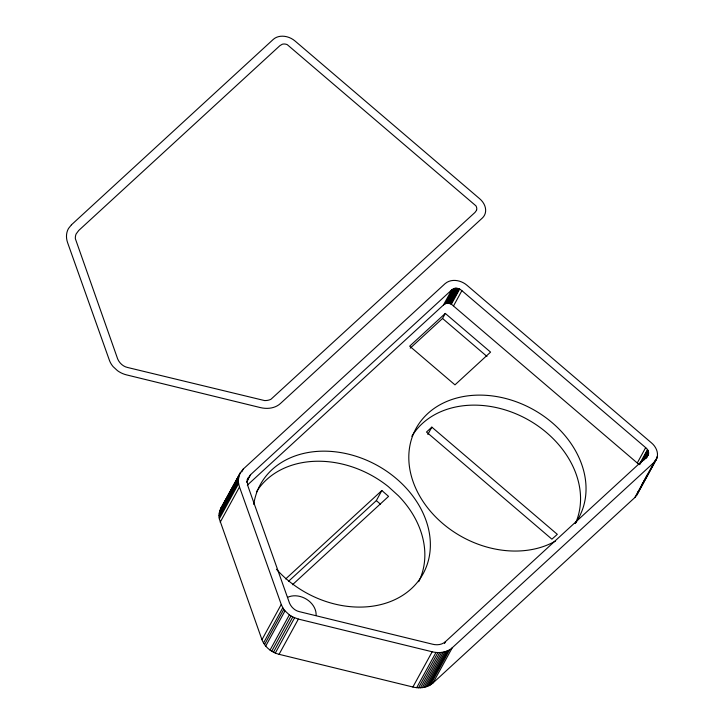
<?xml version="1.0" encoding="UTF-8"?>
<svg xmlns="http://www.w3.org/2000/svg" width="724" height="724" viewBox="0 0 724 724"><rect width="100%" height="100%" fill="white"/><g stroke="black" fill="none" stroke-linecap="round" stroke-linejoin="round"><path stroke-width="1.09" d="M219.046 515.533L219.399 512.33L221.073 507.931L240.368 472.691L243.309 469.007L445.124 283.618C451.396 278.233 461.061 280.188 466.917 285.22L651.6 442.988C656.261 446.853 659.338 453.858 656.27 459.595L636.975 494.836L634.912 497.469L432.988 682.976C427.613 687.845 419.712 688.696 412.888 687.013L279.075 654.315C271.554 652.433 264.722 647.039 261.961 639.69L219.318 518.855L219.046 515.533L238.341 480.293L239.101 475.559L240.368 472.691M248.323 477.514L247.21 481.949L248.033 486.392L289.537 603.183C291.301 607.273 295.021 610.775 299.501 611.689L432.518 644.197C436.934 645.365 442.102 644.84 445.541 641.573L646.885 456.609C649.98 454.183 648.496 449.577 645.663 447.64L461.894 290.65C459.242 288.116 454.582 287.084 451.731 289.899L250.613 474.654L246.993 480.003M636.975 494.836L638.07 491.668M220.368 509.334L239.662 474.093M219.806 510.8L239.101 475.559M219.399 512.33L238.694 477.098M241.698 471.948L243.309 469.007M219.146 513.913L238.44 478.673M219.101 517.189L238.395 481.949L238.341 480.293M219.318 518.855L238.612 483.614L238.395 481.949M220.205 522.203L239.49 486.962L238.612 483.614M246.477 482.202L250.613 474.654M247.327 485.171L443.459 305.003L451.731 289.899M443.459 305.003L445.323 303.763L453.586 288.659M445.323 303.763L454.075 288.478M261.961 639.69L281.247 604.449L239.49 486.962M445.803 303.582L446.59 303.392L454.853 288.288M446.59 303.392L447.414 303.311L455.677 288.206M447.414 303.311L448.265 303.32L456.536 288.215M448.265 303.32L449.133 303.437L457.396 288.333M263.5 642.993L282.794 607.753L281.247 604.449M449.133 303.437L449.993 303.646L458.265 288.541M410.246 348.154L442.536 318.469L445.296 313.429L490.573 352.117L454.971 384.86L409.684 346.172L445.296 313.429M449.993 303.646L450.844 303.953L459.116 288.849M264.531 644.577L283.817 609.337L282.794 607.753M647.482 449.559L639.211 464.663L451.387 304.207L459.659 289.111M265.708 646.098L285.003 610.857L283.817 609.337M453.622 305.745L461.894 290.65M270.052 650.116L289.338 614.875L285.003 610.857M271.717 651.229L291.012 615.988L289.338 614.875M273.473 652.215L292.767 616.984L298.369 619.074L432.183 651.772C439.006 653.455 446.907 652.605 452.283 647.736L654.206 462.238L656.27 459.595M275.301 653.066L294.587 617.825M279.075 654.315L298.369 619.074M288.442 581.39L376.344 500.601L381.856 490.528L388.562 496.383L292.451 584.748M427.83 434.463L431.839 427.142L557.317 534.348L551.905 539.172L426.499 432.047L431.839 427.142M412.888 687.013L432.183 651.772M416.698 687.673L435.984 652.433M418.581 687.8L437.875 652.559M444.509 643.464L445.541 641.573M420.445 687.791L439.739 652.55M422.273 687.646L441.559 652.405M424.047 687.357L443.332 652.125M425.757 686.94L445.052 651.7M427.395 686.397L446.681 651.157M428.943 685.719L448.237 650.478M430.4 684.922L449.695 649.681M432.988 682.976L452.283 647.736M637.401 462.745L645.663 447.64M640.043 464.193L647.79 450.029M642.487 461.161L648.17 450.771M644.306 459.088L648.442 451.532M644.46 459.849L648.595 452.301M646.061 457.776L648.641 453.052M646.505 457.559L648.577 453.785M646.333 458.265L648.396 454.491M641.826 484.818L642.894 482.854M643.971 480.899L645.039 478.944M646.116 476.989L647.184 475.025M654.152 462.301L655.22 460.346M656.297 458.382L657.365 456.428M634.912 497.469L654.206 462.238M637.654 493.306L656.949 458.066M221.073 507.931L223.426 504.99M285.663 578.947L381.856 490.528M450.844 303.953L451.387 304.207M291.012 615.988L292.767 616.984M442.536 318.469L486.962 356.425M376.344 500.601L380.534 504.257M287.509 597.391A18.562 14.589 28.7 0 1 306.65 599.318A18.562 14.589 28.7 0 1 316.089 615.409M253.762 504.42A92.808 72.934 28.7 0 1 372.643 462.998A92.808 72.934 28.7 0 1 415.268 584.757A92.808 72.934 28.7 0 1 276.45 569.236M555.471 541.054A92.808 72.934 28.7 0 1 412.997 481.388A92.808 72.934 28.7 0 1 505.958 398.562A92.808 72.934 28.7 0 1 575.118 523.543M256.405 491.913A92.808 72.934 28.7 0 1 388.354 486.637L398.453 495.804A92.808 72.934 28.7 0 1 418.707 581.716M411.838 436.282A92.808 72.934 28.7 0 1 525.597 418.382A92.808 72.934 28.7 0 1 575.571 523.135M476.537 210.286L475.016 212.413L270.948 399.277A15.068 11.837 28.7 0 1 264.531 400.562L127.632 367.493C123.161 366.579 119.433 363.077 117.677 358.977L75.377 238.766A15.068 11.837 28.7 0 1 76.165 233.906L78.753 230.449L279.862 45.693L282.206 44.273A6.95 5.466 28.7 0 1 287.247 44.644L475.93 205.833A6.95 5.466 28.7 0 1 476.537 210.286M71.45 224.811L68.499 228.494A24.354 19.141 28.7 0 0 67.631 242.757L109.387 360.244A20.562 16.154 28.7 0 0 113.134 366.652L117.478 370.67A20.562 16.154 28.7 0 0 126.51 374.878L260.323 407.576A24.354 19.141 28.7 0 0 280.414 403.53L482.338 218.033A16.254 12.77 28.7 0 0 479.731 198.792L295.048 41.015A16.254 12.77 28.7 0 0 273.256 39.413L71.45 224.811"/></g></svg>
